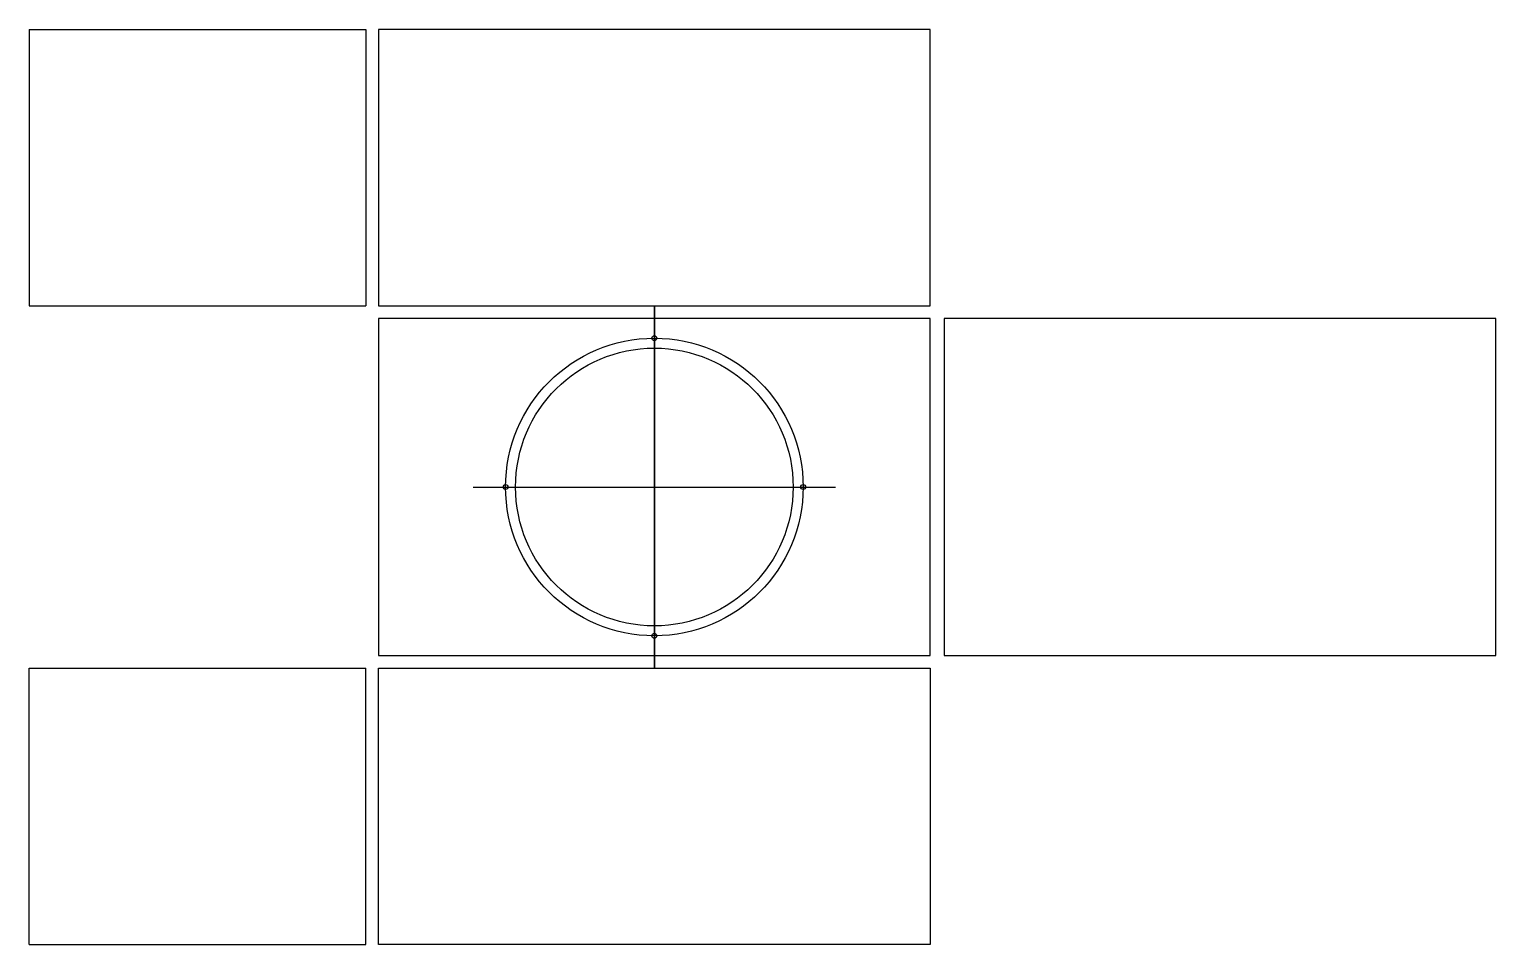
# Model space of a CAD drawing. Header units: millimetres. Extents: x 0 to 1215, y 0 to 758.
import ezdxf

# ---------------------------------------------------------------- set-up
doc = ezdxf.new("R2010")
doc.units = ezdxf.units.MM
doc.layers.add('CAD', color=7, linetype='Continuous')

msp = doc.modelspace()

# ---------------------------------------------------------------- linework, layer by layer
at = {"layer": 'CAD', "linetype": 'Continuous'}
for p, q in [((0, 758), (278.892, 758)), ((0, 758), (0, 529)), ((278.892, 758), (278.892, 529)), ((746.306, 758), (289.306, 758)), ((289.306, 758), (289.306, 529)), ((746.306, 529), (746.306, 758)), ((0, 529), (278.892, 529)), ((289.306, 529), (746.306, 529)), ((517.806, 229), (517.806, 529)), ((517.806, 529), (517.806, 229)), ((746.306, 518.5), (289.306, 518.5)), ((289.306, 518.5), (289.306, 239.5)), ((746.306, 239.5), (746.306, 518.5)), ((1214.806, 518.5), (757.806, 518.5)), ((757.806, 518.5), (757.806, 239.5)), ((1214.806, 239.5), (1214.806, 518.5)), ((367.806, 379), (667.806, 379)), ((289.306, 239.5), (746.306, 239.5)), ((757.806, 239.5), (1214.806, 239.5)), ((0, 229), (278.892, 229)), ((0, 0), (0, 229)), ((278.892, 0), (278.892, 229)), ((289.306, 229), (746.306, 229)), ((289.306, 0), (289.306, 229)), ((746.306, 229), (746.306, 0)), ((0, 0), (278.892, 0)), ((746.306, 0), (289.306, 0))]:
    msp.add_line(p, q, dxfattribs=at)
for centre, radius in [((517.806, 379), 123.25), ((517.806, 502.25), 2), ((517.806, 379), 115), ((394.556, 379), 2), ((641.056, 379), 2), ((517.806, 255.75), 2)]:
    msp.add_circle(centre, radius, dxfattribs=at)

doc.saveas('drawing.dxf')
